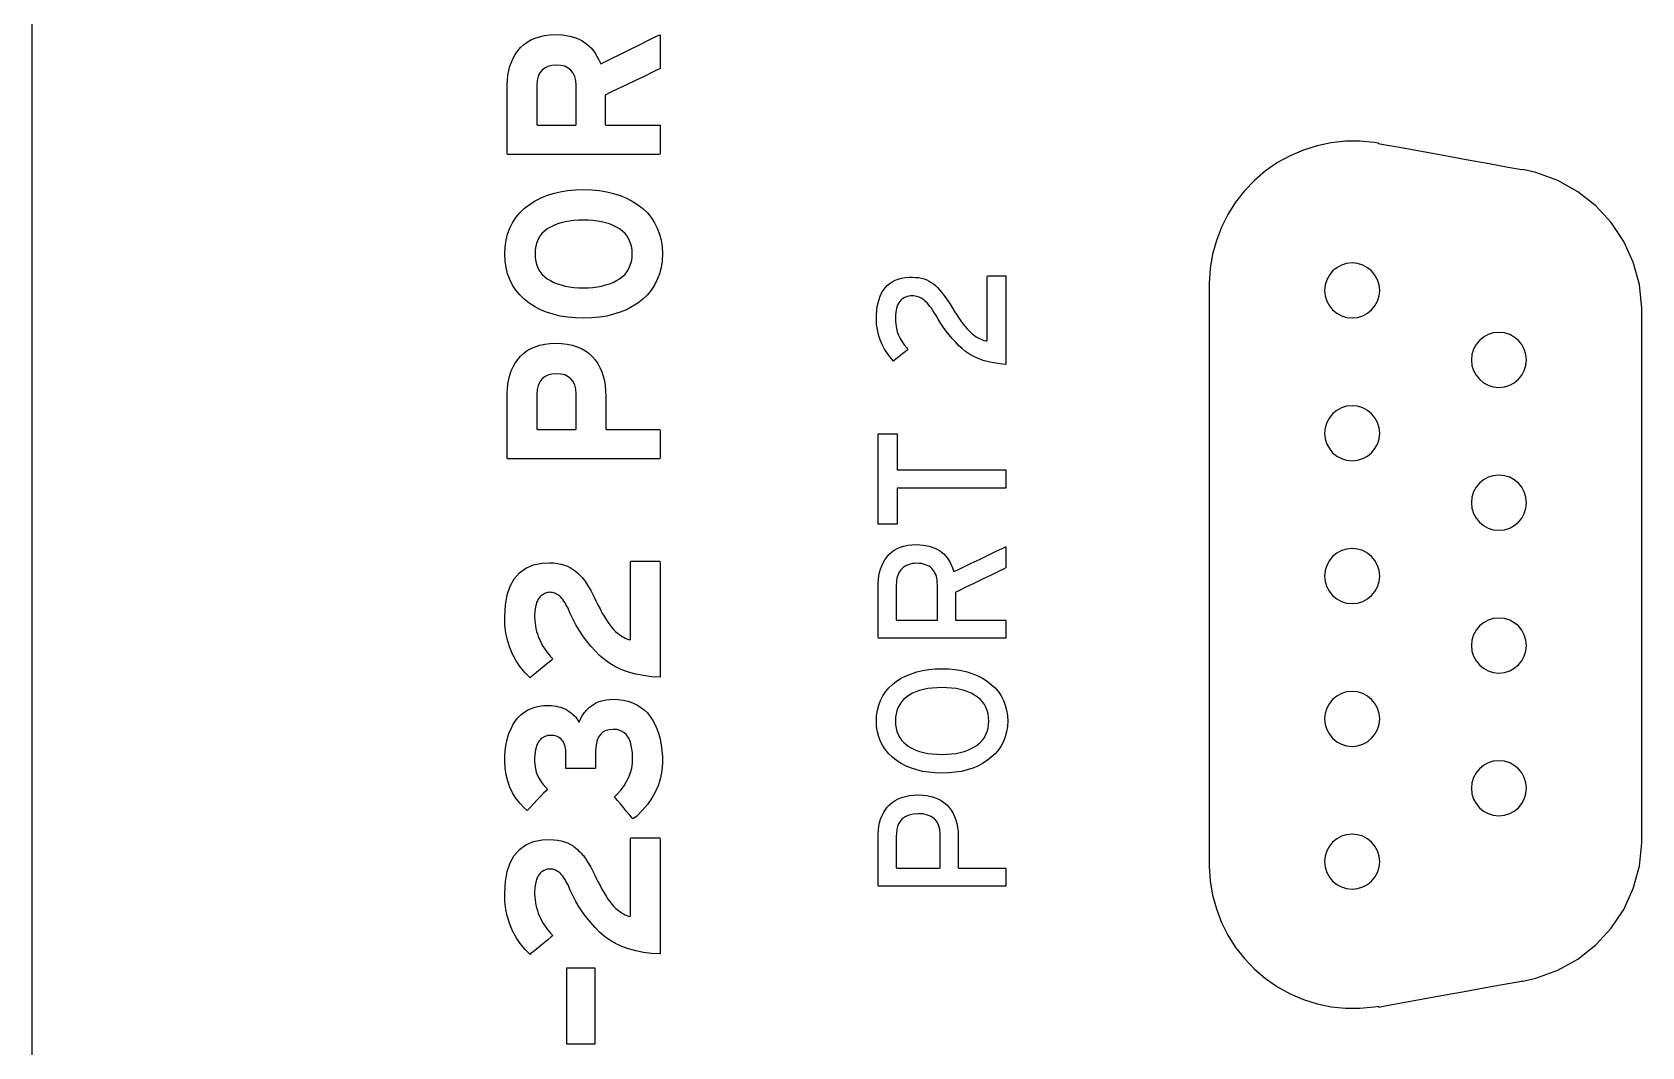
# Model space of a CAD drawing. Extents: x 1 to 47.7, y 0.2 to 33.5.
# Drawn here: x 31.599 to 32.827, y 17.077 to 17.852 of the extents above; entities that cross this region are included whole.
import ezdxf

# ---------------------------------------------------------------- set-up
doc = ezdxf.new("R2010")
doc.units = 0
doc.header["$MEASUREMENT"] = 0
doc.layers.add('6_0____DWG', color=7, linetype='CONTINUOUS')

msp = doc.modelspace()

# ---------------------------------------------------------------- linework, layer by layer
at = {"layer": '6_0____DWG'}
for points in [[(31.5991, 16.9855), (31.5991, 17.0968), (31.5991, 17.2062), (31.5991, 17.3138), (31.5991, 17.4196), (31.5991, 17.5234), (31.5991, 17.6253), (31.5991, 17.7251), (31.5991, 17.823), (31.5991, 17.9187)], [(32.2589, 17.518), (32.3418, 17.518), (32.3418, 17.5039), (32.2589, 17.5039), (32.2589, 17.4765), (32.2446, 17.4765), (32.2446, 17.5455), (32.2589, 17.5455), (32.2589, 17.518)], [(32.0283, 17.0795), (32.007, 17.0795), (32.007, 17.1377), (32.0283, 17.1377), (32.0283, 17.0795)]]:
    msp.add_lwpolyline(points, dxfattribs=at)
for points in [[(32.0781, 17.8241), (32.0765, 17.8234), (32.0724, 17.8214), (32.0664, 17.8185), (32.0594, 17.8151), (32.0521, 17.8116), (32.0454, 17.8084), (32.04, 17.8058), (32.0367, 17.8042), (32.0361, 17.8038), (32.0361, 17.8024), (32.0361, 17.7997), (32.0361, 17.7962), (32.0361, 17.7923), (32.0361, 17.7885), (32.0361, 17.785), (32.0361, 17.7825), (32.0361, 17.7812), (32.0369, 17.7811), (32.0404, 17.7811), (32.046, 17.7811), (32.0528, 17.7811), (32.06, 17.7811), (32.067, 17.7811), (32.0728, 17.7811), (32.0768, 17.7811), (32.0781, 17.7811), (32.0781, 17.7801), (32.0781, 17.7778), (32.0781, 17.7745), (32.0781, 17.7707), (32.0781, 17.7668), (32.0781, 17.7632), (32.0781, 17.7604), (32.0781, 17.7588), (32.0771, 17.7585), (32.0693, 17.7585), (32.0552, 17.7585), (32.037, 17.7585), (32.017, 17.7585), (31.9973, 17.7585), (31.98, 17.7585), (31.9674, 17.7585), (31.9616, 17.7585), (31.9615, 17.7598), (31.9615, 17.7645), (31.9615, 17.7717), (31.9615, 17.7803), (31.9615, 17.7894), (31.9615, 17.7981), (31.9615, 17.8052), (31.9615, 17.8099), (31.9615, 17.8119), (31.9616, 17.8156), (31.962, 17.8192), (31.9627, 17.8226), (31.9636, 17.8259), (31.9647, 17.8291), (31.966, 17.8321), (31.9676, 17.8349), (31.9695, 17.8377), (31.9716, 17.8402), (31.974, 17.8424), (31.9767, 17.8444), (31.9796, 17.8461), (31.9827, 17.8474), (31.9862, 17.8485), (31.9899, 17.8494), (31.9938, 17.8499), (31.998, 17.8501), (32.0037, 17.8499), (32.009, 17.849), (32.0139, 17.8476), (32.0183, 17.8456), (32.0222, 17.8429), (32.0257, 17.8397), (32.0287, 17.8359), (32.0312, 17.8314), (32.0329, 17.8279), (32.0354, 17.8291), (32.0405, 17.8316), (32.0473, 17.835), (32.055, 17.8388), (32.0628, 17.8426), (32.0697, 17.846), (32.075, 17.8486), (32.0778, 17.85), (32.0781, 17.8497), (32.0781, 17.8477), (32.0781, 17.8443), (32.0781, 17.8402), (32.0781, 17.8357), (32.0781, 17.8313), (32.0781, 17.8276), (32.0781, 17.8251)], [(31.9989, 17.8269), (31.9955, 17.8265), (31.9925, 17.8258), (31.99, 17.8245), (31.9879, 17.8228), (31.9862, 17.8207), (31.9851, 17.8181), (31.9843, 17.815), (31.9841, 17.8115), (31.9841, 17.8099), (31.9841, 17.807), (31.9841, 17.8027), (31.9841, 17.7975), (31.9841, 17.7922), (31.9841, 17.7872), (31.9841, 17.7834), (31.9841, 17.7813), (31.9845, 17.7811), (31.987, 17.7811), (31.9912, 17.7811), (31.9964, 17.7811), (32.0018, 17.7811), (32.007, 17.7811), (32.0111, 17.7811), (32.0137, 17.7811), (32.0141, 17.7813), (32.0141, 17.7834), (32.0141, 17.7872), (32.0141, 17.7922), (32.0141, 17.7975), (32.0141, 17.8027), (32.0141, 17.807), (32.0141, 17.8099), (32.0141, 17.8115), (32.0138, 17.815), (32.013, 17.8181), (32.0118, 17.8208), (32.0101, 17.8229), (32.008, 17.8246), (32.0054, 17.8259), (32.0024, 17.8266)], [(32.6261, 17.1078), (32.6301, 17.1085), (32.6408, 17.1105), (32.6562, 17.1133), (32.6743, 17.1166), (32.6932, 17.12), (32.7107, 17.1232), (32.725, 17.1258), (32.734, 17.1274), (32.7361, 17.1278), (32.7361, 17.1278), (32.7361, 17.1278), (32.7361, 17.1277), (32.7361, 17.1276), (32.7361, 17.1276), (32.7362, 17.1275), (32.7362, 17.1275), (32.7362, 17.1275), (32.7463, 17.1298), (32.7631, 17.1359), (32.7784, 17.1445), (32.792, 17.1553), (32.8037, 17.168), (32.8133, 17.1824), (32.8205, 17.1983), (32.8252, 17.2153), (32.827, 17.2332), (32.8271, 17.2468), (32.8271, 17.2829), (32.8271, 17.3374), (32.8271, 17.4028), (32.8271, 17.4719), (32.8271, 17.5373), (32.8271, 17.5917), (32.8271, 17.6279), (32.827, 17.6414), (32.8252, 17.6594), (32.8205, 17.6764), (32.8133, 17.6922), (32.8037, 17.7067), (32.792, 17.7194), (32.7784, 17.7302), (32.7631, 17.7387), (32.7463, 17.7449), (32.7362, 17.7471), (32.7362, 17.7471), (32.7362, 17.7471), (32.7361, 17.747), (32.7361, 17.747), (32.7361, 17.7469), (32.7361, 17.7469), (32.7361, 17.7468), (32.7361, 17.7468), (32.734, 17.7472), (32.725, 17.7488), (32.7107, 17.7514), (32.6932, 17.7546), (32.6743, 17.758), (32.6562, 17.7613), (32.6408, 17.7641), (32.6301, 17.7661), (32.6261, 17.7668), (32.6261, 17.7668), (32.6261, 17.7669), (32.6261, 17.7669), (32.6261, 17.767), (32.6261, 17.767), (32.6262, 17.7671), (32.6262, 17.7671), (32.6262, 17.7672), (32.623, 17.7677), (32.612, 17.7687), (32.601, 17.7687), (32.5901, 17.7675), (32.5794, 17.7653), (32.5689, 17.762), (32.5589, 17.7577), (32.5492, 17.7524), (32.5401, 17.7461), (32.5316, 17.7388), (32.5239, 17.7308), (32.5172, 17.7222), (32.5113, 17.7129), (32.5064, 17.7032), (32.5025, 17.693), (32.4996, 17.6824), (32.4978, 17.6715), (32.4971, 17.6604), (32.4971, 17.6468), (32.4971, 17.6071), (32.4971, 17.5474), (32.4971, 17.4757), (32.4971, 17.3999), (32.4971, 17.3282), (32.4971, 17.2685), (32.4971, 17.2288), (32.4971, 17.2152), (32.4978, 17.2041), (32.4996, 17.1933), (32.5025, 17.1827), (32.5064, 17.1725), (32.5113, 17.1627), (32.5172, 17.1534), (32.5239, 17.1448), (32.5316, 17.1368), (32.5401, 17.1296), (32.5492, 17.1233), (32.5589, 17.1179), (32.5689, 17.1136), (32.5794, 17.1104), (32.5901, 17.1081), (32.601, 17.107), (32.612, 17.1069), (32.623, 17.108), (32.6262, 17.1085), (32.6262, 17.1084), (32.6262, 17.1083), (32.6261, 17.1082), (32.6261, 17.1081), (32.6261, 17.108), (32.6261, 17.1079), (32.6261, 17.1078)], [(32.0197, 17.7318), (32.0259, 17.7316), (32.0318, 17.731), (32.0374, 17.7301), (32.0427, 17.7289), (32.0477, 17.7273), (32.0525, 17.7253), (32.0569, 17.723), (32.0611, 17.7203), (32.065, 17.7173), (32.0684, 17.714), (32.0714, 17.7104), (32.0739, 17.7065), (32.076, 17.7024), (32.0777, 17.6979), (32.0789, 17.6931), (32.0796, 17.688), (32.0799, 17.6827), (32.0796, 17.6773), (32.0789, 17.6723), (32.0777, 17.6675), (32.076, 17.6631), (32.0739, 17.6589), (32.0714, 17.655), (32.0684, 17.6514), (32.065, 17.6481), (32.0611, 17.6451), (32.0569, 17.6425), (32.0525, 17.6401), (32.0477, 17.6382), (32.0427, 17.6366), (32.0374, 17.6353), (32.0318, 17.6344), (32.0259, 17.6338), (32.0197, 17.6336), (32.0135, 17.6338), (32.0075, 17.6344), (32.0019, 17.6353), (31.9966, 17.6366), (31.9915, 17.6382), (31.9868, 17.6401), (31.9823, 17.6425), (31.9782, 17.6451), (31.9744, 17.6481), (31.971, 17.6514), (31.968, 17.655), (31.9655, 17.6589), (31.9634, 17.6631), (31.9618, 17.6675), (31.9606, 17.6723), (31.9599, 17.6773), (31.9596, 17.6827), (31.9599, 17.688), (31.9606, 17.6931), (31.9618, 17.6979), (31.9634, 17.7024), (31.9655, 17.7065), (31.968, 17.7104), (31.971, 17.714), (31.9744, 17.7173), (31.9782, 17.7203), (31.9823, 17.723), (31.9868, 17.7253), (31.9915, 17.7273), (31.9966, 17.7289), (32.0019, 17.7301), (32.0075, 17.731), (32.0135, 17.7316)], [(32.0197, 17.7086), (32.016, 17.7085), (32.0124, 17.7082), (32.009, 17.7078), (32.0058, 17.7072), (32.0027, 17.7065), (31.9998, 17.7056), (31.997, 17.7045), (31.9944, 17.7032), (31.992, 17.7018), (31.9899, 17.7002), (31.988, 17.6983), (31.9864, 17.6962), (31.9851, 17.6939), (31.9841, 17.6914), (31.9833, 17.6887), (31.9829, 17.6858), (31.9827, 17.6827), (31.9829, 17.6796), (31.9833, 17.6768), (31.9841, 17.6741), (31.9851, 17.6717), (31.9864, 17.6694), (31.988, 17.6673), (31.9899, 17.6654), (31.992, 17.6638), (31.9944, 17.6623), (31.997, 17.661), (31.9998, 17.6599), (32.0027, 17.659), (32.0058, 17.6582), (32.009, 17.6576), (32.0124, 17.6572), (32.016, 17.6569), (32.0197, 17.6568), (32.0234, 17.6569), (32.0269, 17.6572), (32.0303, 17.6576), (32.0335, 17.6582), (32.0365, 17.659), (32.0394, 17.6599), (32.0422, 17.661), (32.0448, 17.6623), (32.0472, 17.6638), (32.0494, 17.6654), (32.0514, 17.6673), (32.053, 17.6694), (32.0544, 17.6717), (32.0554, 17.6741), (32.0562, 17.6768), (32.0567, 17.6796), (32.0568, 17.6827), (32.0567, 17.6858), (32.0562, 17.6887), (32.0554, 17.6914), (32.0544, 17.6939), (32.053, 17.6962), (32.0514, 17.6983), (32.0494, 17.7002), (32.0472, 17.7018), (32.0448, 17.7032), (32.0422, 17.7045), (32.0394, 17.7056), (32.0365, 17.7065), (32.0335, 17.7072), (32.0303, 17.7078), (32.0269, 17.7082), (32.0234, 17.7085)], [(32.6061, 17.6758), (32.6018, 17.6754), (32.5979, 17.6742), (32.5943, 17.6722), (32.5912, 17.6697), (32.5887, 17.6666), (32.5867, 17.663), (32.5855, 17.6591), (32.5851, 17.6548), (32.5855, 17.6506), (32.5867, 17.6466), (32.5887, 17.6431), (32.5912, 17.64), (32.5943, 17.6374), (32.5979, 17.6355), (32.6018, 17.6342), (32.6061, 17.6338), (32.6103, 17.6342), (32.6142, 17.6355), (32.6178, 17.6374), (32.6209, 17.64), (32.6235, 17.6431), (32.6254, 17.6466), (32.6266, 17.6506), (32.6271, 17.6548), (32.6266, 17.6591), (32.6254, 17.663), (32.6235, 17.6666), (32.6209, 17.6697), (32.6178, 17.6722), (32.6142, 17.6742), (32.6103, 17.6754)], [(32.3418, 17.5984), (32.3372, 17.5988), (32.3327, 17.5995), (32.3286, 17.6003), (32.3246, 17.6014), (32.3209, 17.6028), (32.3174, 17.6044), (32.3142, 17.6062), (32.3112, 17.6082), (32.3085, 17.6105), (32.3059, 17.6129), (32.3034, 17.6155), (32.301, 17.6181), (32.2986, 17.6209), (32.2964, 17.6237), (32.2943, 17.6266), (32.2923, 17.6297), (32.2903, 17.6328), (32.2887, 17.6356), (32.2875, 17.6376), (32.2862, 17.6395), (32.2851, 17.6412), (32.2839, 17.6427), (32.2828, 17.6441), (32.2818, 17.6453), (32.2807, 17.6464), (32.2798, 17.6473), (32.2788, 17.648), (32.2778, 17.6486), (32.2768, 17.6491), (32.2758, 17.6496), (32.2748, 17.65), (32.2737, 17.6502), (32.2727, 17.6505), (32.2716, 17.6506), (32.2705, 17.6506), (32.2692, 17.6506), (32.2679, 17.6504), (32.2667, 17.6502), (32.2656, 17.6498), (32.2645, 17.6494), (32.2635, 17.6488), (32.2626, 17.6481), (32.2618, 17.6473), (32.261, 17.6465), (32.2602, 17.6454), (32.2596, 17.6442), (32.259, 17.6429), (32.2586, 17.6414), (32.2582, 17.6397), (32.2579, 17.638), (32.2577, 17.6361), (32.2576, 17.634), (32.2576, 17.6316), (32.2579, 17.6288), (32.2584, 17.626), (32.2591, 17.6233), (32.2601, 17.6207), (32.2613, 17.6181), (32.2628, 17.6156), (32.2644, 17.6132), (32.2664, 17.6109), (32.2672, 17.6097), (32.2664, 17.6091), (32.265, 17.608), (32.2633, 17.6066), (32.2615, 17.6051), (32.2596, 17.6036), (32.258, 17.6023), (32.2568, 17.6013), (32.2563, 17.6009), (32.2541, 17.6033), (32.2515, 17.6066), (32.2493, 17.61), (32.2475, 17.6135), (32.2459, 17.6172), (32.2447, 17.621), (32.2439, 17.6249), (32.2433, 17.6289), (32.2431, 17.633), (32.2432, 17.6363), (32.2434, 17.6395), (32.2438, 17.6425), (32.2444, 17.6453), (32.2452, 17.6479), (32.2461, 17.6504), (32.2471, 17.6527), (32.2484, 17.6548), (32.2498, 17.6568), (32.2514, 17.6586), (32.2533, 17.6602), (32.2553, 17.6615), (32.2574, 17.6626), (32.2598, 17.6635), (32.2623, 17.6642), (32.2651, 17.6647), (32.2679, 17.6649), (32.2707, 17.665), (32.2731, 17.6648), (32.2753, 17.6646), (32.2775, 17.6641), (32.2795, 17.6636), (32.2815, 17.6629), (32.2833, 17.662), (32.285, 17.661), (32.2866, 17.6599), (32.2882, 17.6586), (32.2897, 17.657), (32.2912, 17.6554), (32.2928, 17.6535), (32.2944, 17.6515), (32.296, 17.6493), (32.2977, 17.6469), (32.2993, 17.6444), (32.301, 17.6417), (32.3028, 17.6388), (32.3045, 17.6361), (32.3062, 17.6335), (32.3078, 17.6312), (32.3094, 17.6291), (32.3109, 17.6272), (32.3124, 17.6255), (32.3138, 17.624), (32.3151, 17.6227), (32.3165, 17.6215), (32.3179, 17.6204), (32.3193, 17.6195), (32.3207, 17.6186), (32.3222, 17.6179), (32.3237, 17.6173), (32.3252, 17.6167), (32.3267, 17.6163), (32.3277, 17.6163), (32.3277, 17.6192), (32.3277, 17.6248), (32.3277, 17.6322), (32.3277, 17.6406), (32.3277, 17.6489), (32.3277, 17.6565), (32.3277, 17.6624), (32.3277, 17.6656), (32.3279, 17.666), (32.3289, 17.666), (32.3306, 17.666), (32.3328, 17.666), (32.3352, 17.666), (32.3375, 17.666), (32.3396, 17.666), (32.3411, 17.666), (32.3418, 17.666), (32.3418, 17.6645), (32.3418, 17.6588), (32.3418, 17.6499), (32.3418, 17.6392), (32.3418, 17.6277), (32.3418, 17.6167), (32.3418, 17.6073), (32.3418, 17.6008)], [(32.7181, 17.6228), (32.7138, 17.6224), (32.7099, 17.6212), (32.7063, 17.6192), (32.7032, 17.6167), (32.7007, 17.6136), (32.6987, 17.61), (32.6975, 17.606), (32.6971, 17.6018), (32.6975, 17.5976), (32.6987, 17.5936), (32.7007, 17.5901), (32.7032, 17.587), (32.7063, 17.5844), (32.7099, 17.5825), (32.7138, 17.5812), (32.7181, 17.5808), (32.7223, 17.5812), (32.7263, 17.5825), (32.7298, 17.5844), (32.7329, 17.587), (32.7355, 17.5901), (32.7374, 17.5936), (32.7387, 17.5976), (32.7391, 17.6018), (32.7387, 17.606), (32.7374, 17.61), (32.7355, 17.6136), (32.7329, 17.6167), (32.7298, 17.6192), (32.7263, 17.6212), (32.7223, 17.6224)], [(31.9984, 17.6145), (32.0029, 17.6143), (32.0072, 17.6138), (32.0111, 17.613), (32.0148, 17.6119), (32.0181, 17.6105), (32.0212, 17.6088), (32.0239, 17.6067), (32.0264, 17.6044), (32.0286, 17.6018), (32.0305, 17.599), (32.0321, 17.596), (32.0336, 17.5928), (32.0347, 17.5895), (32.0356, 17.5859), (32.0362, 17.5822), (32.0366, 17.5782), (32.0367, 17.5741), (32.0367, 17.5729), (32.0367, 17.5705), (32.0367, 17.5671), (32.0367, 17.5629), (32.0367, 17.5586), (32.0367, 17.5545), (32.0367, 17.5512), (32.0367, 17.5492), (32.0369, 17.5488), (32.0394, 17.5488), (32.0443, 17.5488), (32.0507, 17.5488), (32.0578, 17.5488), (32.0649, 17.5488), (32.0712, 17.5488), (32.0758, 17.5488), (32.078, 17.5488), (32.0781, 17.5482), (32.0781, 17.5463), (32.0781, 17.5432), (32.0781, 17.5394), (32.0781, 17.5355), (32.0781, 17.5318), (32.0781, 17.5287), (32.0781, 17.5267), (32.0778, 17.5262), (32.0716, 17.5262), (32.0586, 17.5262), (32.0409, 17.5262), (32.0209, 17.5262), (32.0008, 17.5262), (31.9827, 17.5262), (31.9691, 17.5262), (31.962, 17.5262), (31.9615, 17.527), (31.9615, 17.5311), (31.9615, 17.5376), (31.9615, 17.5456), (31.9615, 17.5543), (31.9615, 17.5625), (31.9615, 17.5695), (31.9615, 17.5742), (31.9615, 17.5761), (31.9616, 17.5798), (31.962, 17.5835), (31.9626, 17.5869), (31.9635, 17.5902), (31.9646, 17.5934), (31.966, 17.5965), (31.9676, 17.5993), (31.9695, 17.6021), (31.9716, 17.6046), (31.9741, 17.6069), (31.9768, 17.6089), (31.9797, 17.6105), (31.9829, 17.6119), (31.9864, 17.613), (31.9901, 17.6138), (31.9941, 17.6143)], [(31.9989, 17.5913), (31.9955, 17.5909), (31.9925, 17.5902), (31.99, 17.5889), (31.988, 17.5872), (31.9863, 17.585), (31.9851, 17.5823), (31.9844, 17.5792), (31.9841, 17.5756), (31.9841, 17.5741), (31.9841, 17.5716), (31.9841, 17.5678), (31.9841, 17.5632), (31.9841, 17.5585), (31.9841, 17.5542), (31.9841, 17.5508), (31.9841, 17.549), (31.9845, 17.5488), (31.987, 17.5488), (31.9912, 17.5488), (31.9964, 17.5488), (32.0018, 17.5488), (32.007, 17.5488), (32.0111, 17.5488), (32.0137, 17.5488), (32.0141, 17.549), (32.0141, 17.5508), (32.0141, 17.5542), (32.0141, 17.5586), (32.0141, 17.5634), (32.0141, 17.568), (32.0141, 17.5719), (32.0141, 17.5744), (32.0141, 17.5759), (32.0138, 17.5795), (32.013, 17.5826), (32.0118, 17.5852), (32.0101, 17.5874), (32.008, 17.589), (32.0054, 17.5903), (32.0024, 17.591)], [(32.6061, 17.5668), (32.6018, 17.5664), (32.5979, 17.5652), (32.5943, 17.5632), (32.5912, 17.5607), (32.5887, 17.5576), (32.5867, 17.554), (32.5855, 17.55), (32.5851, 17.5458), (32.5855, 17.5416), (32.5867, 17.5376), (32.5887, 17.5341), (32.5912, 17.531), (32.5943, 17.5284), (32.5979, 17.5265), (32.6018, 17.5252), (32.6061, 17.5248), (32.6103, 17.5252), (32.6142, 17.5265), (32.6178, 17.5284), (32.6209, 17.531), (32.6235, 17.5341), (32.6254, 17.5376), (32.6266, 17.5416), (32.6271, 17.5458), (32.6266, 17.55), (32.6254, 17.554), (32.6235, 17.5576), (32.6209, 17.5607), (32.6178, 17.5632), (32.6142, 17.5652), (32.6103, 17.5664)], [(32.7181, 17.5138), (32.7138, 17.5134), (32.7099, 17.5122), (32.7063, 17.5102), (32.7032, 17.5077), (32.7007, 17.5046), (32.6987, 17.501), (32.6975, 17.4971), (32.6971, 17.4928), (32.6975, 17.4886), (32.6987, 17.4846), (32.7007, 17.4811), (32.7032, 17.478), (32.7063, 17.4754), (32.7099, 17.4735), (32.7138, 17.4722), (32.7181, 17.4718), (32.7223, 17.4722), (32.7263, 17.4735), (32.7298, 17.4754), (32.7329, 17.478), (32.7355, 17.4811), (32.7374, 17.4846), (32.7387, 17.4886), (32.7391, 17.4928), (32.7387, 17.4971), (32.7374, 17.501), (32.7355, 17.5046), (32.7329, 17.5077), (32.7298, 17.5102), (32.7263, 17.5122), (32.7223, 17.5134)], [(32.2737, 17.4608), (32.2789, 17.4604), (32.2835, 17.4596), (32.2877, 17.4581), (32.2914, 17.4562), (32.2946, 17.4537), (32.2973, 17.4506), (32.2995, 17.4471), (32.3013, 17.443), (32.3023, 17.4402), (32.3048, 17.4414), (32.3094, 17.4436), (32.3155, 17.4466), (32.3223, 17.4498), (32.329, 17.4531), (32.335, 17.456), (32.3395, 17.4582), (32.3417, 17.4592), (32.3418, 17.459), (32.3418, 17.4576), (32.3418, 17.4554), (32.3418, 17.4528), (32.3418, 17.45), (32.3418, 17.4473), (32.3418, 17.445), (32.3418, 17.4435), (32.3418, 17.443), (32.3401, 17.4422), (32.3362, 17.4403), (32.3306, 17.4376), (32.3241, 17.4344), (32.3175, 17.4312), (32.3114, 17.4283), (32.3066, 17.4259), (32.3038, 17.4246), (32.3034, 17.4242), (32.3034, 17.4228), (32.3034, 17.4202), (32.3034, 17.4169), (32.3034, 17.4132), (32.3034, 17.4096), (32.3034, 17.4065), (32.3034, 17.4042), (32.3034, 17.4031), (32.3043, 17.4031), (32.3078, 17.4031), (32.313, 17.4031), (32.3193, 17.4031), (32.3259, 17.4031), (32.3322, 17.4031), (32.3374, 17.4031), (32.3409, 17.4031), (32.3418, 17.4031), (32.3418, 17.4024), (32.3418, 17.4009), (32.3418, 17.3988), (32.3418, 17.3965), (32.3418, 17.3941), (32.3418, 17.392), (32.3418, 17.3903), (32.3418, 17.3894), (32.3407, 17.3893), (32.3336, 17.3893), (32.3215, 17.3893), (32.3061, 17.3893), (32.2894, 17.3893), (32.2731, 17.3893), (32.259, 17.3893), (32.2489, 17.3893), (32.2447, 17.3893), (32.2446, 17.3905), (32.2446, 17.3944), (32.2446, 17.4002), (32.2446, 17.407), (32.2446, 17.4141), (32.2446, 17.4208), (32.2446, 17.4262), (32.2446, 17.4297), (32.2446, 17.4313), (32.2448, 17.4342), (32.2451, 17.437), (32.2456, 17.4396), (32.2463, 17.4422), (32.2472, 17.4446), (32.2483, 17.4469), (32.2496, 17.4491), (32.251, 17.4512), (32.2527, 17.4532), (32.2545, 17.4549), (32.2566, 17.4565), (32.2589, 17.4578), (32.2615, 17.4588), (32.2642, 17.4597), (32.2672, 17.4603), (32.2703, 17.4607)], [(32.6061, 17.4578), (32.6018, 17.4574), (32.5979, 17.4562), (32.5943, 17.4542), (32.5912, 17.4517), (32.5887, 17.4486), (32.5867, 17.445), (32.5855, 17.441), (32.5851, 17.4368), (32.5855, 17.4326), (32.5867, 17.4286), (32.5887, 17.4251), (32.5912, 17.422), (32.5943, 17.4194), (32.5979, 17.4175), (32.6018, 17.4162), (32.6061, 17.4158), (32.6103, 17.4162), (32.6142, 17.4175), (32.6178, 17.4194), (32.6209, 17.422), (32.6235, 17.4251), (32.6254, 17.4286), (32.6266, 17.4326), (32.6271, 17.4368), (32.6266, 17.441), (32.6254, 17.445), (32.6235, 17.4486), (32.6209, 17.4517), (32.6178, 17.4542), (32.6142, 17.4562), (32.6103, 17.4574)], [(32.0781, 17.3596), (32.0715, 17.36), (32.0654, 17.3608), (32.0595, 17.3619), (32.0541, 17.3635), (32.0489, 17.3653), (32.0442, 17.3675), (32.0397, 17.3701), (32.0357, 17.373), (32.0319, 17.3763), (32.0285, 17.3798), (32.0252, 17.3834), (32.0221, 17.3873), (32.0191, 17.3912), (32.0164, 17.3954), (32.0139, 17.3997), (32.0115, 17.4042), (32.0093, 17.4088), (32.0079, 17.4122), (32.0071, 17.4138), (32.0063, 17.4152), (32.0056, 17.4165), (32.0048, 17.4177), (32.004, 17.4188), (32.0032, 17.4198), (32.0024, 17.4207), (32.0016, 17.4215), (32.0008, 17.4221), (32, 17.4226), (31.9992, 17.4231), (31.9984, 17.4235), (31.9976, 17.4238), (31.9968, 17.424), (31.996, 17.4242), (31.9951, 17.4243), (31.9943, 17.4244), (31.9933, 17.4243), (31.9923, 17.4242), (31.9913, 17.4239), (31.9903, 17.4236), (31.9894, 17.4231), (31.9884, 17.4226), (31.9875, 17.4219), (31.9867, 17.4212), (31.9858, 17.4203), (31.9851, 17.4192), (31.9845, 17.4179), (31.9839, 17.4166), (31.9835, 17.415), (31.9831, 17.4133), (31.9828, 17.4115), (31.9825, 17.4096), (31.9824, 17.4075), (31.9824, 17.4052), (31.9825, 17.403), (31.9827, 17.4009), (31.983, 17.3987), (31.9834, 17.3967), (31.9839, 17.3946), (31.9845, 17.3927), (31.9851, 17.3907), (31.9859, 17.3888), (31.9868, 17.387), (31.9877, 17.3851), (31.9887, 17.3834), (31.9897, 17.3817), (31.9909, 17.3801), (31.992, 17.3785), (31.9933, 17.3769), (31.9946, 17.3755), (31.9959, 17.3741), (31.9961, 17.3734), (31.9947, 17.3722), (31.9925, 17.3704), (31.9897, 17.3681), (31.9868, 17.3657), (31.9839, 17.3633), (31.9814, 17.3612), (31.9796, 17.3597), (31.9789, 17.3591), (31.9752, 17.363), (31.9715, 17.3675), (31.9683, 17.3722), (31.9656, 17.3772), (31.9634, 17.3824), (31.9617, 17.3878), (31.9605, 17.3935), (31.9598, 17.3994), (31.9596, 17.4059), (31.9601, 17.4147), (31.9615, 17.4225), (31.9638, 17.4292), (31.9669, 17.4348), (31.9709, 17.4394), (31.9758, 17.4428), (31.9815, 17.4453), (31.9881, 17.4466), (31.9941, 17.447), (31.9971, 17.4468), (31.9999, 17.4465), (32.0026, 17.4459), (32.0051, 17.4452), (32.0075, 17.4443), (32.0097, 17.4432), (32.0118, 17.4419), (32.0137, 17.4405), (32.0151, 17.4393), (32.016, 17.4384), (32.0169, 17.4375), (32.0178, 17.4366), (32.0187, 17.4356), (32.0196, 17.4345), (32.0204, 17.4334), (32.0212, 17.4323), (32.022, 17.4311), (32.0228, 17.4298), (32.0236, 17.4285), (32.0244, 17.4271), (32.0252, 17.4257), (32.026, 17.4242), (32.0268, 17.4227), (32.0276, 17.4212), (32.0284, 17.4196), (32.0292, 17.418), (32.0307, 17.4148), (32.0323, 17.4117), (32.0338, 17.4088), (32.0354, 17.4062), (32.0369, 17.4037), (32.0383, 17.4015), (32.0398, 17.3995), (32.0412, 17.3976), (32.0427, 17.396), (32.0441, 17.3946), (32.0456, 17.3932), (32.0471, 17.3921), (32.0486, 17.391), (32.0501, 17.3901), (32.0516, 17.3893), (32.0532, 17.3887), (32.0547, 17.3882), (32.0556, 17.3883), (32.0556, 17.3919), (32.0556, 17.3987), (32.0556, 17.4077), (32.0556, 17.4178), (32.0556, 17.4279), (32.0556, 17.437), (32.0556, 17.4439), (32.0556, 17.4477), (32.0559, 17.4481), (32.0575, 17.4481), (32.0603, 17.4481), (32.0638, 17.4481), (32.0676, 17.4481), (32.0713, 17.4481), (32.0745, 17.4481), (32.0769, 17.4481), (32.078, 17.4481), (32.0781, 17.4461), (32.0781, 17.4386), (32.0781, 17.427), (32.0781, 17.413), (32.0781, 17.3979), (32.0781, 17.3835), (32.0781, 17.3713), (32.0781, 17.3628)], [(32.2741, 17.4466), (32.2723, 17.4465), (32.2706, 17.4463), (32.269, 17.446), (32.2676, 17.4455), (32.2662, 17.445), (32.265, 17.4443), (32.2638, 17.4435), (32.2628, 17.4427), (32.2619, 17.4416), (32.261, 17.4405), (32.2603, 17.4393), (32.2597, 17.4381), (32.2592, 17.4367), (32.2588, 17.4352), (32.2585, 17.4337), (32.2584, 17.432), (32.2583, 17.4305), (32.2583, 17.4292), (32.2583, 17.4261), (32.2583, 17.4219), (32.2583, 17.4172), (32.2583, 17.4124), (32.2583, 17.4081), (32.2583, 17.4048), (32.2583, 17.4032), (32.259, 17.4031), (32.2617, 17.4031), (32.266, 17.4031), (32.2712, 17.4031), (32.2768, 17.4031), (32.282, 17.4031), (32.2863, 17.4031), (32.289, 17.4031), (32.2897, 17.4032), (32.2897, 17.4048), (32.2897, 17.4081), (32.2897, 17.4124), (32.2897, 17.4172), (32.2897, 17.4219), (32.2897, 17.4261), (32.2897, 17.4292), (32.2897, 17.4305), (32.2896, 17.432), (32.2895, 17.4336), (32.2892, 17.4351), (32.2889, 17.4366), (32.2884, 17.4379), (32.2878, 17.4392), (32.2871, 17.4404), (32.2863, 17.4415), (32.2854, 17.4425), (32.2844, 17.4435), (32.2833, 17.4443), (32.282, 17.4449), (32.2807, 17.4455), (32.2792, 17.4459), (32.2776, 17.4463), (32.2759, 17.4465)], [(32.7181, 17.4048), (32.7138, 17.4044), (32.7099, 17.4032), (32.7063, 17.4012), (32.7032, 17.3987), (32.7007, 17.3956), (32.6987, 17.392), (32.6975, 17.388), (32.6971, 17.3838), (32.6975, 17.3796), (32.6987, 17.3756), (32.7007, 17.3721), (32.7032, 17.369), (32.7063, 17.3664), (32.7099, 17.3645), (32.7138, 17.3632), (32.7181, 17.3628), (32.7223, 17.3632), (32.7263, 17.3645), (32.7298, 17.3664), (32.7329, 17.369), (32.7355, 17.3721), (32.7374, 17.3756), (32.7387, 17.3796), (32.7391, 17.3838), (32.7387, 17.388), (32.7374, 17.392), (32.7355, 17.3956), (32.7329, 17.3987), (32.7298, 17.4012), (32.7263, 17.4032), (32.7223, 17.4044)], [(32.2932, 17.3661), (32.2984, 17.3659), (32.3033, 17.3654), (32.308, 17.3647), (32.3124, 17.3636), (32.3166, 17.3623), (32.3205, 17.3607), (32.3242, 17.3588), (32.3276, 17.3566), (32.3308, 17.3541), (32.3337, 17.3514), (32.3362, 17.3484), (32.3383, 17.3453), (32.3401, 17.3419), (32.3415, 17.3383), (32.3425, 17.3344), (32.3431, 17.3304), (32.3434, 17.3261), (32.3431, 17.3219), (32.3425, 17.3179), (32.3415, 17.3141), (32.3401, 17.3105), (32.3383, 17.3072), (32.3362, 17.3041), (32.3337, 17.3012), (32.3308, 17.2985), (32.3276, 17.296), (32.3242, 17.2938), (32.3205, 17.2918), (32.3166, 17.2902), (32.3124, 17.2888), (32.308, 17.2877), (32.3033, 17.287), (32.2984, 17.2865), (32.2932, 17.2863), (32.288, 17.2865), (32.2831, 17.287), (32.2784, 17.2877), (32.274, 17.2888), (32.2698, 17.2902), (32.2658, 17.2918), (32.2621, 17.2938), (32.2586, 17.296), (32.2554, 17.2985), (32.2526, 17.3012), (32.2501, 17.3041), (32.248, 17.3072), (32.2463, 17.3105), (32.2449, 17.3141), (32.2439, 17.3179), (32.2433, 17.3219), (32.2431, 17.3261), (32.2433, 17.3304), (32.2439, 17.3344), (32.2449, 17.3383), (32.2463, 17.3419), (32.248, 17.3453), (32.2501, 17.3484), (32.2526, 17.3514), (32.2554, 17.3541), (32.2586, 17.3566), (32.2621, 17.3588), (32.2658, 17.3607), (32.2698, 17.3623), (32.274, 17.3636), (32.2784, 17.3647), (32.2831, 17.3654), (32.288, 17.3659)], [(32.2932, 17.3517), (32.2894, 17.3516), (32.2858, 17.3513), (32.2823, 17.3509), (32.2791, 17.3503), (32.2761, 17.3495), (32.2733, 17.3485), (32.2706, 17.3473), (32.2682, 17.346), (32.266, 17.3445), (32.264, 17.3428), (32.2623, 17.3409), (32.2609, 17.3389), (32.2597, 17.3367), (32.2588, 17.3343), (32.2582, 17.3317), (32.2578, 17.329), (32.2576, 17.3261), (32.2578, 17.3233), (32.2582, 17.3206), (32.2588, 17.3181), (32.2597, 17.3158), (32.2609, 17.3136), (32.2623, 17.3116), (32.264, 17.3097), (32.266, 17.3081), (32.2682, 17.3065), (32.2706, 17.3051), (32.2733, 17.304), (32.2761, 17.303), (32.2791, 17.3021), (32.2823, 17.3015), (32.2858, 17.3011), (32.2894, 17.3008), (32.2932, 17.3007), (32.297, 17.3008), (32.3005, 17.3011), (32.3039, 17.3015), (32.3071, 17.3021), (32.3101, 17.303), (32.3129, 17.304), (32.3155, 17.3051), (32.318, 17.3065), (32.3202, 17.3081), (32.3222, 17.3097), (32.324, 17.3116), (32.3255, 17.3136), (32.3267, 17.3158), (32.3277, 17.3181), (32.3283, 17.3206), (32.3287, 17.3233), (32.3289, 17.3261), (32.3287, 17.329), (32.3283, 17.3317), (32.3277, 17.3343), (32.3267, 17.3367), (32.3255, 17.3389), (32.324, 17.3409), (32.3222, 17.3428), (32.3202, 17.3445), (32.318, 17.346), (32.3155, 17.3473), (32.3129, 17.3485), (32.3101, 17.3495), (32.3071, 17.3503), (32.3039, 17.3509), (32.3005, 17.3513), (32.297, 17.3516)], [(32.042, 17.3428), (32.0461, 17.3426), (32.05, 17.3421), (32.0537, 17.3412), (32.0571, 17.3401), (32.0603, 17.3386), (32.0632, 17.3368), (32.0659, 17.3347), (32.0684, 17.3323), (32.0706, 17.3295), (32.0726, 17.3265), (32.0744, 17.3233), (32.0759, 17.3198), (32.0771, 17.3161), (32.0782, 17.3122), (32.079, 17.3081), (32.0795, 17.3037), (32.0799, 17.2991), (32.0799, 17.2939), (32.0795, 17.2883), (32.0784, 17.2828), (32.0768, 17.2774), (32.0746, 17.2723), (32.0718, 17.2673), (32.0684, 17.2625), (32.0645, 17.2578), (32.06, 17.2533), (32.0574, 17.2514), (32.0565, 17.2526), (32.0548, 17.2546), (32.0526, 17.2572), (32.0502, 17.2601), (32.0478, 17.2629), (32.0457, 17.2655), (32.0441, 17.2673), (32.0433, 17.2683), (32.0454, 17.2704), (32.0482, 17.2735), (32.0506, 17.2767), (32.0526, 17.28), (32.0543, 17.2833), (32.0556, 17.2868), (32.0565, 17.2903), (32.057, 17.2939), (32.0572, 17.2976), (32.057, 17.3022), (32.0564, 17.3063), (32.0555, 17.31), (32.0542, 17.313), (32.0526, 17.3155), (32.0505, 17.3174), (32.0481, 17.3188), (32.0453, 17.3196), (32.0422, 17.3198), (32.0393, 17.3195), (32.0368, 17.3189), (32.0347, 17.3178), (32.0328, 17.3162), (32.0314, 17.3143), (32.0302, 17.3119), (32.0295, 17.3092), (32.029, 17.306), (32.0289, 17.3032), (32.0289, 17.3025), (32.0289, 17.3011), (32.0289, 17.2992), (32.0289, 17.2969), (32.0289, 17.2947), (32.0289, 17.2926), (32.0289, 17.291), (32.0289, 17.29), (32.0288, 17.2898), (32.0274, 17.2898), (32.0248, 17.2898), (32.0214, 17.2898), (32.0176, 17.2898), (32.0138, 17.2898), (32.0104, 17.2898), (32.0078, 17.2898), (32.0063, 17.2898), (32.0061, 17.29), (32.0061, 17.2908), (32.0061, 17.2923), (32.0061, 17.2941), (32.0061, 17.2962), (32.0061, 17.2982), (32.0061, 17.2999), (32.0061, 17.3012), (32.0061, 17.3019), (32.0061, 17.3041), (32.0057, 17.3067), (32.005, 17.3089), (32.004, 17.3108), (32.0027, 17.3124), (32.0011, 17.3136), (31.9992, 17.3145), (31.997, 17.315), (31.9945, 17.3152), (31.9933, 17.3151), (31.9923, 17.315), (31.9913, 17.3147), (31.9903, 17.3144), (31.9894, 17.3139), (31.9884, 17.3134), (31.9875, 17.3127), (31.9867, 17.3119), (31.9858, 17.311), (31.9851, 17.31), (31.9845, 17.3088), (31.9839, 17.3074), (31.9835, 17.3059), (31.9831, 17.3041), (31.9828, 17.3023), (31.9825, 17.3002), (31.9824, 17.298), (31.9824, 17.2955), (31.9826, 17.2926), (31.983, 17.2899), (31.9837, 17.2872), (31.9846, 17.2847), (31.9859, 17.2822), (31.9873, 17.2798), (31.989, 17.2776), (31.991, 17.2754), (31.9921, 17.2741), (31.9911, 17.273), (31.9893, 17.2711), (31.987, 17.2686), (31.9844, 17.2659), (31.9818, 17.2631), (31.9795, 17.2607), (31.9777, 17.2588), (31.9768, 17.2578), (31.9744, 17.2598), (31.971, 17.2635), (31.9681, 17.2673), (31.9656, 17.2714), (31.9635, 17.2758), (31.9619, 17.2803), (31.9607, 17.2851), (31.9599, 17.2901), (31.9596, 17.2954), (31.9596, 17.2997), (31.9599, 17.3035), (31.9604, 17.3072), (31.9611, 17.3107), (31.962, 17.3141), (31.9631, 17.3173), (31.9644, 17.3203), (31.9659, 17.3232), (31.9676, 17.326), (31.9696, 17.3285), (31.9718, 17.3308), (31.9742, 17.3327), (31.9769, 17.3344), (31.9797, 17.3357), (31.9827, 17.3368), (31.9859, 17.3375), (31.9894, 17.3379), (31.9928, 17.3381), (31.9949, 17.338), (31.9969, 17.3378), (31.9988, 17.3375), (32.0006, 17.3371), (32.0023, 17.3367), (32.0039, 17.3361), (32.0054, 17.3354), (32.0069, 17.3347), (32.0082, 17.3338), (32.0095, 17.3329), (32.0107, 17.332), (32.0118, 17.331), (32.0128, 17.33), (32.0138, 17.329), (32.0146, 17.3279), (32.0154, 17.3268), (32.0161, 17.3256), (32.0165, 17.3253), (32.0167, 17.326), (32.017, 17.3267), (32.0173, 17.3274), (32.0176, 17.328), (32.0179, 17.3288), (32.0183, 17.3295), (32.0187, 17.3302), (32.0191, 17.3309), (32.0196, 17.3316), (32.0201, 17.3323), (32.0206, 17.3329), (32.0211, 17.3335), (32.0217, 17.3342), (32.0223, 17.3348), (32.023, 17.3354), (32.0236, 17.3361), (32.0243, 17.3367), (32.0257, 17.3378), (32.0272, 17.3389), (32.0289, 17.3399), (32.0308, 17.3407), (32.0327, 17.3414), (32.0348, 17.3419), (32.0371, 17.3424), (32.0395, 17.3426)], [(32.6061, 17.3488), (32.6018, 17.3484), (32.5979, 17.3472), (32.5943, 17.3452), (32.5912, 17.3427), (32.5887, 17.3396), (32.5867, 17.336), (32.5855, 17.332), (32.5851, 17.3278), (32.5855, 17.3236), (32.5867, 17.3196), (32.5887, 17.3161), (32.5912, 17.313), (32.5943, 17.3104), (32.5979, 17.3085), (32.6018, 17.3072), (32.6061, 17.3068), (32.6103, 17.3072), (32.6142, 17.3085), (32.6178, 17.3104), (32.6209, 17.313), (32.6235, 17.3161), (32.6254, 17.3196), (32.6266, 17.3236), (32.6271, 17.3278), (32.6266, 17.332), (32.6254, 17.336), (32.6235, 17.3396), (32.6209, 17.3427), (32.6178, 17.3452), (32.6142, 17.3472), (32.6103, 17.3484)], [(32.7181, 17.2958), (32.7138, 17.2954), (32.7099, 17.2942), (32.7063, 17.2922), (32.7032, 17.2897), (32.7007, 17.2866), (32.6987, 17.283), (32.6975, 17.279), (32.6971, 17.2748), (32.6975, 17.2706), (32.6987, 17.2666), (32.7007, 17.2631), (32.7032, 17.26), (32.7063, 17.2574), (32.7099, 17.2555), (32.7138, 17.2542), (32.7181, 17.2538), (32.7223, 17.2542), (32.7263, 17.2555), (32.7298, 17.2574), (32.7329, 17.26), (32.7355, 17.2631), (32.7374, 17.2666), (32.7387, 17.2706), (32.7391, 17.2748), (32.7387, 17.279), (32.7374, 17.283), (32.7355, 17.2866), (32.7329, 17.2897), (32.7298, 17.2922), (32.7263, 17.2942), (32.7223, 17.2954)], [(32.2751, 17.2698), (32.2785, 17.2696), (32.2817, 17.2692), (32.2847, 17.2686), (32.2875, 17.2678), (32.2901, 17.2667), (32.2925, 17.2654), (32.2947, 17.2639), (32.2968, 17.2621), (32.2986, 17.2601), (32.3002, 17.258), (32.3016, 17.2557), (32.3028, 17.2533), (32.3038, 17.2507), (32.3046, 17.248), (32.3051, 17.2451), (32.3055, 17.2421), (32.3056, 17.2389), (32.3056, 17.2378), (32.3056, 17.2355), (32.3056, 17.2321), (32.3056, 17.2279), (32.3056, 17.2236), (32.3056, 17.2196), (32.3056, 17.2164), (32.3056, 17.2144), (32.3058, 17.2139), (32.308, 17.2139), (32.3122, 17.2139), (32.3178, 17.2139), (32.3241, 17.2139), (32.3303, 17.2139), (32.3358, 17.2139), (32.3398, 17.2139), (32.3418, 17.2139), (32.3418, 17.2136), (32.3418, 17.2124), (32.3418, 17.2105), (32.3418, 17.2082), (32.3418, 17.2058), (32.3418, 17.2036), (32.3418, 17.2017), (32.3418, 17.2004), (32.3416, 17.2001), (32.3364, 17.2001), (32.3256, 17.2001), (32.3109, 17.2001), (32.2942, 17.2001), (32.2774, 17.2001), (32.2624, 17.2001), (32.251, 17.2001), (32.2451, 17.2001), (32.2446, 17.2008), (32.2446, 17.204), (32.2446, 17.2092), (32.2446, 17.2156), (32.2446, 17.2225), (32.2446, 17.2291), (32.2446, 17.2346), (32.2446, 17.2383), (32.2446, 17.2398), (32.2448, 17.2429), (32.2451, 17.2458), (32.2456, 17.2485), (32.2464, 17.2512), (32.2473, 17.2536), (32.2485, 17.256), (32.2498, 17.2582), (32.2514, 17.2603), (32.2531, 17.2622), (32.2552, 17.264), (32.2574, 17.2655), (32.2598, 17.2668), (32.2624, 17.2678), (32.2653, 17.2686), (32.2683, 17.2692), (32.2716, 17.2696)], [(32.2751, 17.2554), (32.2713, 17.2551), (32.2679, 17.2543), (32.2651, 17.2531), (32.2628, 17.2514), (32.2609, 17.2492), (32.2596, 17.2466), (32.2587, 17.2435), (32.2584, 17.24), (32.2583, 17.2386), (32.2583, 17.2361), (32.2583, 17.2324), (32.2583, 17.228), (32.2583, 17.2234), (32.2583, 17.2192), (32.2583, 17.2159), (32.2583, 17.2141), (32.2589, 17.2139), (32.2617, 17.2139), (32.2663, 17.2139), (32.2721, 17.2139), (32.2782, 17.2139), (32.2839, 17.2139), (32.2886, 17.2139), (32.2914, 17.2139), (32.2919, 17.2141), (32.2919, 17.2159), (32.2919, 17.2192), (32.2919, 17.2234), (32.2919, 17.228), (32.2919, 17.2324), (32.2919, 17.2361), (32.2919, 17.2386), (32.2919, 17.24), (32.2915, 17.2436), (32.2906, 17.2467), (32.2892, 17.2494), (32.2874, 17.2516), (32.285, 17.2532), (32.2822, 17.2544), (32.2789, 17.2552)], [(32.0781, 17.1484), (32.0715, 17.1488), (32.0654, 17.1496), (32.0595, 17.1508), (32.0541, 17.1523), (32.0489, 17.1541), (32.0442, 17.1563), (32.0397, 17.1589), (32.0357, 17.1618), (32.0319, 17.1651), (32.0285, 17.1686), (32.0252, 17.1723), (32.0221, 17.1761), (32.0191, 17.1801), (32.0164, 17.1842), (32.0139, 17.1885), (32.0115, 17.193), (32.0093, 17.1976), (32.0079, 17.2011), (32.0071, 17.2026), (32.0063, 17.204), (32.0056, 17.2053), (32.0048, 17.2065), (32.004, 17.2077), (32.0032, 17.2086), (32.0024, 17.2095), (32.0016, 17.2103), (32.0008, 17.2109), (32, 17.2114), (31.9992, 17.2119), (31.9984, 17.2123), (31.9976, 17.2126), (31.9968, 17.2128), (31.996, 17.213), (31.9951, 17.2131), (31.9943, 17.2132), (31.9933, 17.2132), (31.9923, 17.213), (31.9913, 17.2128), (31.9903, 17.2124), (31.9894, 17.212), (31.9884, 17.2114), (31.9875, 17.2107), (31.9867, 17.21), (31.9858, 17.2091), (31.9851, 17.208), (31.9845, 17.2068), (31.9839, 17.2054), (31.9835, 17.2038), (31.9831, 17.2022), (31.9828, 17.2003), (31.9825, 17.1984), (31.9824, 17.1963), (31.9824, 17.194), (31.9825, 17.1918), (31.9827, 17.1897), (31.983, 17.1876), (31.9834, 17.1855), (31.9839, 17.1835), (31.9845, 17.1815), (31.9851, 17.1795), (31.9859, 17.1776), (31.9868, 17.1758), (31.9877, 17.174), (31.9887, 17.1722), (31.9897, 17.1705), (31.9909, 17.1689), (31.992, 17.1673), (31.9933, 17.1658), (31.9946, 17.1643), (31.9959, 17.1629), (31.9961, 17.1622), (31.9947, 17.1611), (31.9925, 17.1592), (31.9897, 17.1569), (31.9868, 17.1545), (31.9839, 17.1521), (31.9814, 17.15), (31.9796, 17.1486), (31.9789, 17.1479), (31.9752, 17.1518), (31.9715, 17.1563), (31.9683, 17.161), (31.9656, 17.166), (31.9634, 17.1712), (31.9617, 17.1767), (31.9605, 17.1823), (31.9598, 17.1883), (31.9596, 17.1947), (31.9601, 17.2036), (31.9615, 17.2113), (31.9638, 17.218), (31.9669, 17.2236), (31.9709, 17.2282), (31.9758, 17.2317), (31.9815, 17.2341), (31.9881, 17.2355), (31.9941, 17.2358), (31.9971, 17.2356), (31.9999, 17.2353), (32.0026, 17.2348), (32.0051, 17.234), (32.0075, 17.2331), (32.0097, 17.232), (32.0118, 17.2308), (32.0137, 17.2293), (32.0151, 17.2281), (32.016, 17.2272), (32.0169, 17.2263), (32.0178, 17.2254), (32.0187, 17.2244), (32.0196, 17.2234), (32.0204, 17.2223), (32.0212, 17.2211), (32.022, 17.2199), (32.0228, 17.2187), (32.0236, 17.2173), (32.0244, 17.2159), (32.0252, 17.2145), (32.026, 17.213), (32.0268, 17.2115), (32.0276, 17.21), (32.0284, 17.2084), (32.0292, 17.2068), (32.0307, 17.2036), (32.0323, 17.2005), (32.0338, 17.1977), (32.0354, 17.195), (32.0369, 17.1925), (32.0383, 17.1903), (32.0398, 17.1883), (32.0412, 17.1864), (32.0427, 17.1848), (32.0441, 17.1834), (32.0456, 17.1821), (32.0471, 17.1809), (32.0486, 17.1798), (32.0501, 17.1789), (32.0516, 17.1782), (32.0532, 17.1775), (32.0547, 17.177), (32.0556, 17.1771), (32.0556, 17.1807), (32.0556, 17.1875), (32.0556, 17.1965), (32.0556, 17.2066), (32.0556, 17.2167), (32.0556, 17.2258), (32.0556, 17.2327), (32.0556, 17.2366), (32.0559, 17.237), (32.0575, 17.237), (32.0603, 17.237), (32.0638, 17.237), (32.0676, 17.237), (32.0713, 17.237), (32.0745, 17.237), (32.0769, 17.237), (32.078, 17.237), (32.0781, 17.2349), (32.0781, 17.2274), (32.0781, 17.2159), (32.0781, 17.2018), (32.0781, 17.1867), (32.0781, 17.1723), (32.0781, 17.1601), (32.0781, 17.1516)], [(32.6061, 17.2398), (32.6018, 17.2394), (32.5979, 17.2382), (32.5943, 17.2362), (32.5912, 17.2337), (32.5887, 17.2306), (32.5867, 17.227), (32.5855, 17.223), (32.5851, 17.2188), (32.5855, 17.2146), (32.5867, 17.2106), (32.5887, 17.2071), (32.5912, 17.204), (32.5943, 17.2014), (32.5979, 17.1995), (32.6018, 17.1982), (32.6061, 17.1978), (32.6103, 17.1982), (32.6142, 17.1995), (32.6178, 17.2014), (32.6209, 17.204), (32.6235, 17.2071), (32.6254, 17.2106), (32.6266, 17.2146), (32.6271, 17.2188), (32.6266, 17.223), (32.6254, 17.227), (32.6235, 17.2306), (32.6209, 17.2337), (32.6178, 17.2362), (32.6142, 17.2382), (32.6103, 17.2394)]]:
    msp.add_lwpolyline(points, close=True, dxfattribs=at)

doc.saveas('drawing.dxf')
